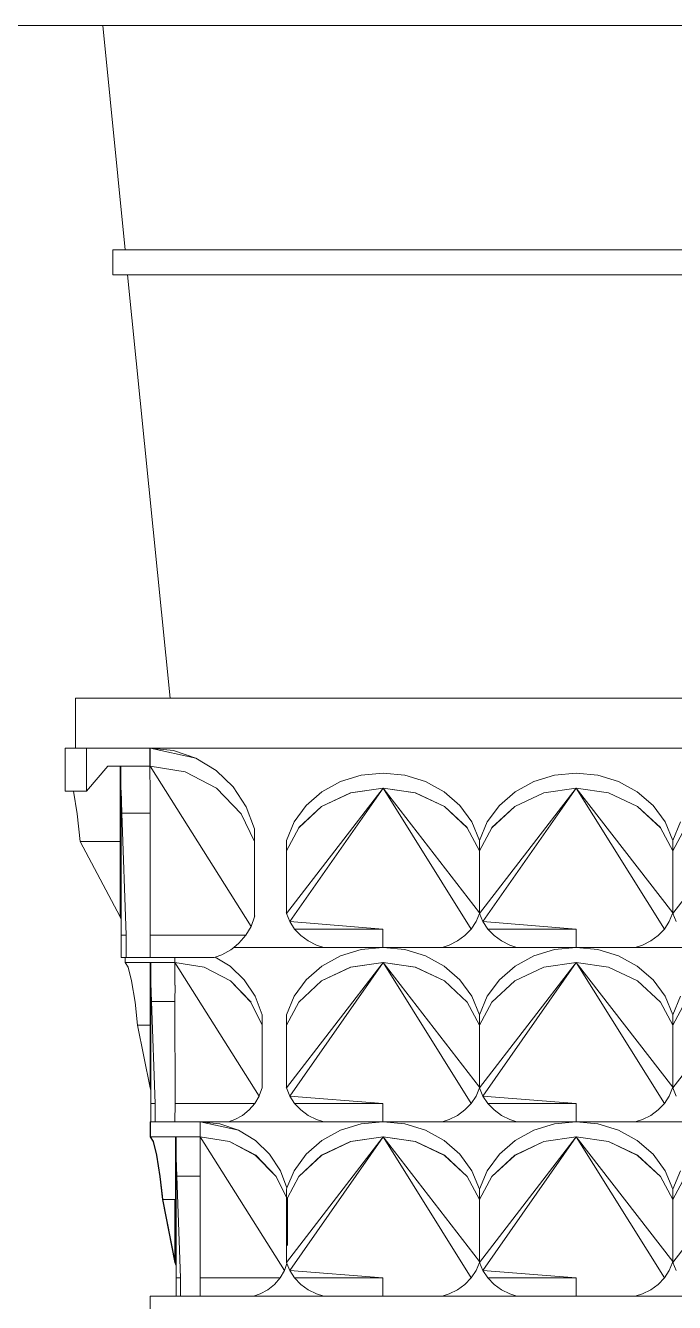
# Model space of a CAD drawing. Header units: millimetres. Extents: x -667 to -468, y -723 to -475.
# Drawn here: x -616.3898 to -616.1814, y -487.9549 to -487.5449 of the extents above; entities that cross this region are included whole.
import ezdxf

# ---------------------------------------------------------------- set-up
doc = ezdxf.new("R2010")
doc.units = ezdxf.units.MM
doc.layers.add('dinding', color=36, linetype='Continuous', lineweight=9)

msp = doc.modelspace()

# ---------------------------------------------------------------- linework, layer by layer
at = {"layer": 'dinding'}
for p, q in [((-616.36496, -487.54493), (-616.47376, -487.54493)), ((-616.36496, -487.54493), (-616.35776, -487.61693)), ((-616.36496, -487.54493), (-615.99856, -487.54493)), ((-616.36176, -487.62493), (-616.36176, -487.61693)), ((-616.36176, -487.61693), (-616.35776, -487.61693)), ((-616.35776, -487.61693), (-616.00576, -487.61693)), ((-616.36176, -487.62493), (-616.35696, -487.62493)), ((-616.35696, -487.62493), (-616.34336, -487.76093)), ((-616.35696, -487.62493), (-616.00656, -487.62493)), ((-616.37376, -487.77693), (-616.37376, -487.76093)), ((-616.37376, -487.76093), (-616.34336, -487.76093)), ((-616.34336, -487.76093), (-616.02016, -487.76093)), ((-616.37699, -487.79076), (-616.37699, -487.77693)), ((-616.37376, -487.77693), (-616.37699, -487.77693)), ((-616.37376, -487.77693), (-616.37016, -487.77693)), ((-616.37016, -487.79075), (-616.37016, -487.77693)), ((-616.36899, -487.77693), (-616.37016, -487.77693)), ((-616.36025, -487.77693), (-616.36899, -487.77693)), ((-616.36025, -487.77693), (-616.35907, -487.77694)), ((-616.35907, -487.77694), (-616.35788, -487.77693)), ((-616.35788, -487.77693), (-616.34993, -487.77693)), ((-616.34979, -487.77693), (-616.34993, -487.77693)), ((-616.34979, -487.77693), (-616.34979, -487.78276)), ((-616.34979, -487.77693), (-616.34976, -487.77693)), ((-616.34976, -487.77693), (-616.34976, -487.78277)), ((-616.34973, -487.77694), (-616.34976, -487.77693)), ((-616.34973, -487.77694), (-616.01376, -487.77693)), ((-616.34973, -487.77694), (-616.34222, -487.77774)), ((-616.33502, -487.78018), (-616.34973, -487.77694)), ((-616.34222, -487.77774), (-616.33502, -487.78018)), ((-616.33502, -487.78018), (-616.32853, -487.78414)), ((-616.36336, -487.78276), (-616.37016, -487.79075)), ((-616.35936, -487.78276), (-616.36336, -487.78276)), ((-616.35909, -487.79783), (-616.35936, -487.78276)), ((-616.35936, -487.8069), (-616.35936, -487.78276)), ((-616.35936, -487.78276), (-616.3591, -487.78955)), ((-616.3591, -487.78276), (-616.35936, -487.78276)), ((-616.34979, -487.78276), (-616.3591, -487.78276)), ((-616.3591, -487.78276), (-616.3591, -487.78955)), ((-616.34979, -487.78276), (-616.34978, -487.79151)), ((-616.34976, -487.78277), (-616.33852, -487.78455)), ((-616.34976, -487.78277), (-616.33854, -487.78458)), ((-616.31734, -487.8342), (-616.34976, -487.78277)), ((-616.33854, -487.78458), (-616.32843, -487.78984)), ((-616.33852, -487.78455), (-616.3284, -487.7898)), ((-616.32853, -487.78414), (-616.32306, -487.78942)), ((-616.27497, -487.78493), (-616.28196, -487.78561)), ((-616.26798, -487.78561), (-616.27497, -487.78493)), ((-616.21294, -487.78493), (-616.21992, -487.78561)), ((-616.20595, -487.78561), (-616.21294, -487.78493)), ((-616.2886, -487.78764), (-616.29459, -487.79094)), ((-616.28196, -487.78561), (-616.2886, -487.78764)), ((-616.26134, -487.78764), (-616.26798, -487.78561)), ((-616.25535, -487.79094), (-616.26134, -487.78764)), ((-616.22657, -487.78764), (-616.23256, -487.79094)), ((-616.21992, -487.78561), (-616.22657, -487.78764)), ((-616.1993, -487.78764), (-616.20595, -487.78561)), ((-616.19331, -487.79094), (-616.1993, -487.78764)), ((-616.37699, -487.79076), (-616.37431, -487.79076)), ((-616.37016, -487.79075), (-616.37431, -487.79076)), ((-616.37431, -487.79076), (-616.37316, -487.79799)), ((-616.3591, -487.78958), (-616.3591, -487.78955)), ((-616.3591, -487.7901), (-616.3591, -487.78958)), ((-616.3591, -487.7901), (-616.35909, -487.79783)), ((-616.35907, -487.79043), (-616.3588, -487.79782)), ((-616.34975, -487.79783), (-616.34975, -487.79148)), ((-616.32843, -487.78984), (-616.32049, -487.79801)), ((-616.3284, -487.7898), (-616.32047, -487.79799)), ((-616.32306, -487.78942), (-616.31888, -487.79577)), ((-616.30599, -487.83006), (-616.27497, -487.78979)), ((-616.30491, -487.83265), (-616.27497, -487.78979)), ((-616.29459, -487.79094), (-616.29964, -487.79534)), ((-616.28537, -487.79128), (-616.29471, -487.79566)), ((-616.28535, -487.7913), (-616.29468, -487.79569)), ((-616.27497, -487.78979), (-616.28537, -487.79128)), ((-616.28535, -487.7913), (-616.28537, -487.79128)), ((-616.27497, -487.78979), (-616.28535, -487.7913)), ((-616.26457, -487.79128), (-616.27497, -487.78979)), ((-616.26459, -487.7913), (-616.27497, -487.78979)), ((-616.27497, -487.78979), (-616.24665, -487.83503)), ((-616.27497, -487.78979), (-616.24395, -487.82979)), ((-616.26459, -487.7913), (-616.26457, -487.79128)), ((-616.25526, -487.79569), (-616.26459, -487.7913)), ((-616.25523, -487.79566), (-616.26457, -487.79128)), ((-616.2503, -487.79534), (-616.25535, -487.79094)), ((-616.24395, -487.83006), (-616.21294, -487.78979)), ((-616.24288, -487.83265), (-616.21294, -487.78979)), ((-616.23256, -487.79094), (-616.23761, -487.79534)), ((-616.22334, -487.79128), (-616.23268, -487.79566)), ((-616.22332, -487.7913), (-616.23265, -487.79569)), ((-616.21294, -487.78979), (-616.22334, -487.79128)), ((-616.22332, -487.7913), (-616.22334, -487.79128)), ((-616.21294, -487.78979), (-616.22332, -487.7913)), ((-616.20253, -487.79128), (-616.21294, -487.78979)), ((-616.20255, -487.7913), (-616.21294, -487.78979)), ((-616.21294, -487.78979), (-616.18461, -487.83503)), ((-616.21294, -487.78979), (-616.18192, -487.82979)), ((-616.20255, -487.7913), (-616.20253, -487.79128)), ((-616.19322, -487.79569), (-616.20255, -487.7913)), ((-616.1932, -487.79566), (-616.20253, -487.79128)), ((-616.18827, -487.79534), (-616.19331, -487.79094)), ((-616.18192, -487.83006), (-616.1509, -487.78979)), ((-616.31888, -487.79577), (-616.31619, -487.80289)), ((-616.29964, -487.79534), (-616.3035, -487.80063)), ((-616.29471, -487.79566), (-616.30203, -487.80248)), ((-616.29468, -487.79569), (-616.30201, -487.8025)), ((-616.29468, -487.79569), (-616.29471, -487.79566)), ((-616.25526, -487.79569), (-616.25523, -487.79566)), ((-616.24793, -487.8025), (-616.25526, -487.79569)), ((-616.24791, -487.80248), (-616.25523, -487.79566)), ((-616.24644, -487.80063), (-616.2503, -487.79534)), ((-616.23761, -487.79534), (-616.24147, -487.80063)), ((-616.23268, -487.79566), (-616.24, -487.80248)), ((-616.23265, -487.79569), (-616.23998, -487.8025)), ((-616.23265, -487.79569), (-616.23268, -487.79566)), ((-616.19322, -487.79569), (-616.1932, -487.79566)), ((-616.18589, -487.8025), (-616.19322, -487.79569)), ((-616.18588, -487.80248), (-616.1932, -487.79566)), ((-616.18441, -487.80063), (-616.18827, -487.79534)), ((-616.37316, -487.79799), (-616.37216, -487.8069)), ((-616.3588, -487.79782), (-616.35909, -487.79783)), ((-616.35909, -487.79783), (-616.35908, -487.83199)), ((-616.3588, -487.79782), (-616.35743, -487.83705)), ((-616.3588, -487.79782), (-616.34975, -487.79783)), ((-616.34975, -487.83705), (-616.34975, -487.79783)), ((-616.31619, -487.80691), (-616.32049, -487.79801)), ((-616.32047, -487.79799), (-616.31619, -487.80691)), ((-616.3035, -487.80063), (-616.30599, -487.80656)), ((-616.24395, -487.80656), (-616.24644, -487.80063)), ((-616.24147, -487.80063), (-616.24395, -487.80656)), ((-616.18192, -487.80656), (-616.18441, -487.80063)), ((-616.17943, -487.80063), (-616.18192, -487.80656)), ((-616.31619, -487.80691), (-616.31619, -487.80289)), ((-616.30201, -487.8025), (-616.30599, -487.80991)), ((-616.30201, -487.8025), (-616.30203, -487.80248)), ((-616.24793, -487.8025), (-616.24791, -487.80248)), ((-616.24395, -487.80991), (-616.24793, -487.8025)), ((-616.23998, -487.8025), (-616.24395, -487.80991)), ((-616.23998, -487.8025), (-616.24, -487.80248)), ((-616.18589, -487.8025), (-616.18588, -487.80248)), ((-616.18192, -487.80991), (-616.18589, -487.8025)), ((-616.17795, -487.8025), (-616.18192, -487.80991)), ((-616.35936, -487.8069), (-616.37216, -487.8069)), ((-616.37216, -487.8069), (-616.35936, -487.83108)), ((-616.35936, -487.83108), (-616.35936, -487.8069)), ((-616.31619, -487.80691), (-616.31619, -487.83109)), ((-616.30599, -487.80991), (-616.30599, -487.80656)), ((-616.24395, -487.80991), (-616.24395, -487.80656)), ((-616.18192, -487.80991), (-616.18192, -487.80656)), ((-616.30599, -487.80991), (-616.30599, -487.83006)), ((-616.24395, -487.82979), (-616.24395, -487.80991)), ((-616.18192, -487.82979), (-616.18192, -487.80991)), ((-616.30599, -487.83006), (-616.30604, -487.82979)), ((-616.30491, -487.83265), (-616.30599, -487.83006)), ((-616.24507, -487.83266), (-616.24401, -487.83006)), ((-616.24401, -487.83006), (-616.24395, -487.82979)), ((-616.24395, -487.83006), (-616.24398, -487.82993)), ((-616.24395, -487.83006), (-616.24395, -487.82979)), ((-616.24288, -487.83265), (-616.24395, -487.83006)), ((-616.18304, -487.83266), (-616.18197, -487.83006)), ((-616.18197, -487.83006), (-616.18192, -487.82979)), ((-616.18192, -487.83006), (-616.18195, -487.82993)), ((-616.18192, -487.83006), (-616.18192, -487.82979)), ((-616.18085, -487.83265), (-616.18192, -487.83006)), ((-616.35908, -487.83199), (-616.35936, -487.83108)), ((-616.35908, -487.83199), (-616.35908, -487.83705)), ((-616.31734, -487.8342), (-616.31905, -487.83705)), ((-616.31734, -487.8342), (-616.31619, -487.83109)), ((-616.31619, -487.83109), (-616.31613, -487.83076)), ((-616.30335, -487.83503), (-616.30491, -487.83265)), ((-616.30491, -487.83265), (-616.27499, -487.83503)), ((-616.24665, -487.83503), (-616.24507, -487.83266)), ((-616.24132, -487.83503), (-616.24288, -487.83265)), ((-616.24288, -487.83265), (-616.21296, -487.83503)), ((-616.18461, -487.83503), (-616.18304, -487.83266)), ((-616.35908, -487.83705), (-616.35907, -487.84413)), ((-616.35743, -487.83705), (-616.35908, -487.83705)), ((-616.35743, -487.83705), (-616.35743, -487.84413)), ((-616.34976, -487.84413), (-616.34975, -487.83705)), ((-616.31905, -487.83705), (-616.34975, -487.83705)), ((-616.32121, -487.83957), (-616.31905, -487.83705)), ((-616.30135, -487.83713), (-616.30335, -487.83503)), ((-616.30335, -487.83503), (-616.27499, -487.83503)), ((-616.29897, -487.83887), (-616.30135, -487.83713)), ((-616.27499, -487.83503), (-616.275, -487.84093)), ((-616.25102, -487.83887), (-616.24865, -487.83713)), ((-616.24865, -487.83713), (-616.24665, -487.83503)), ((-616.23932, -487.83713), (-616.24132, -487.83503)), ((-616.24132, -487.83503), (-616.21296, -487.83503)), ((-616.23694, -487.83887), (-616.23932, -487.83713)), ((-616.21296, -487.83503), (-616.21297, -487.84093)), ((-616.18899, -487.83887), (-616.18661, -487.83713)), ((-616.18661, -487.83713), (-616.18461, -487.83503)), ((-616.32669, -487.84327), (-616.32379, -487.84166)), ((-616.32379, -487.84166), (-616.32289, -487.84093)), ((-616.32289, -487.84093), (-616.32121, -487.83957)), ((-616.32289, -487.84093), (-616.29398, -487.84093)), ((-616.29629, -487.84021), (-616.29897, -487.83887)), ((-616.29398, -487.84093), (-616.29629, -487.84021)), ((-616.29398, -487.84093), (-616.275, -487.84093)), ((-616.28196, -487.84161), (-616.2886, -487.84364)), ((-616.275, -487.84093), (-616.28196, -487.84161)), ((-616.27497, -487.84093), (-616.275, -487.84093)), ((-616.26798, -487.84161), (-616.27497, -487.84093)), ((-616.25601, -487.84093), (-616.27497, -487.84093)), ((-616.26134, -487.84364), (-616.26798, -487.84161)), ((-616.25601, -487.84093), (-616.2537, -487.84021)), ((-616.25601, -487.84093), (-616.23195, -487.84093)), ((-616.2537, -487.84021), (-616.25102, -487.83887)), ((-616.23426, -487.84021), (-616.23694, -487.83887)), ((-616.23195, -487.84093), (-616.23426, -487.84021)), ((-616.21297, -487.84093), (-616.23195, -487.84093)), ((-616.21992, -487.84161), (-616.22657, -487.84364)), ((-616.21297, -487.84093), (-616.21992, -487.84161)), ((-616.21294, -487.84093), (-616.21297, -487.84093)), ((-616.20595, -487.84161), (-616.21294, -487.84093)), ((-616.19398, -487.84093), (-616.21294, -487.84093)), ((-616.1993, -487.84364), (-616.20595, -487.84161)), ((-616.19398, -487.84093), (-616.19167, -487.84021)), ((-616.19398, -487.84093), (-616.16992, -487.84093)), ((-616.19167, -487.84021), (-616.18899, -487.83887)), ((-616.35778, -487.84413), (-616.35907, -487.84413)), ((-616.35778, -487.84413), (-616.35778, -487.84579)), ((-616.35743, -487.84413), (-616.35778, -487.84413)), ((-616.34976, -487.84579), (-616.35778, -487.84579)), ((-616.35778, -487.84579), (-616.35677, -487.84728)), ((-616.35743, -487.84413), (-616.34976, -487.84413)), ((-616.34976, -487.84413), (-616.34178, -487.84413)), ((-616.34953, -487.85834), (-616.34976, -487.84579)), ((-616.34976, -487.84579), (-616.34954, -487.85147)), ((-616.34976, -487.86591), (-616.34976, -487.84579)), ((-616.34954, -487.84579), (-616.34976, -487.84579)), ((-616.34176, -487.84579), (-616.34954, -487.84579)), ((-616.34954, -487.84579), (-616.34954, -487.85147)), ((-616.34178, -487.84413), (-616.34176, -487.84579)), ((-616.34178, -487.84413), (-616.32919, -487.84413)), ((-616.34176, -487.84579), (-616.34178, -487.85308)), ((-616.31474, -487.88866), (-616.34176, -487.84579)), ((-616.34176, -487.84579), (-616.33241, -487.8473)), ((-616.32919, -487.84413), (-616.32886, -487.84402)), ((-616.32886, -487.84402), (-616.32669, -487.84327)), ((-616.32886, -487.84402), (-616.32407, -487.84694)), ((-616.30599, -487.88606), (-616.27497, -487.84579)), ((-616.30491, -487.88865), (-616.27497, -487.84579)), ((-616.2886, -487.84364), (-616.29459, -487.84694)), ((-616.27497, -487.84579), (-616.28537, -487.84728)), ((-616.27497, -487.84579), (-616.28535, -487.8473)), ((-616.26457, -487.84728), (-616.27497, -487.84579)), ((-616.26459, -487.8473), (-616.27497, -487.84579)), ((-616.27497, -487.84579), (-616.24665, -487.89103)), ((-616.27497, -487.84579), (-616.24395, -487.88579)), ((-616.25535, -487.84694), (-616.26134, -487.84364)), ((-616.24395, -487.88606), (-616.21294, -487.84579)), ((-616.24288, -487.88865), (-616.21294, -487.84579)), ((-616.22657, -487.84364), (-616.23256, -487.84694)), ((-616.21294, -487.84579), (-616.22334, -487.84728)), ((-616.21294, -487.84579), (-616.22332, -487.8473)), ((-616.20253, -487.84728), (-616.21294, -487.84579)), ((-616.20255, -487.8473), (-616.21294, -487.84579)), ((-616.21294, -487.84579), (-616.18461, -487.89103)), ((-616.21294, -487.84579), (-616.18192, -487.88579)), ((-616.19331, -487.84694), (-616.1993, -487.84364)), ((-616.18192, -487.88606), (-616.1509, -487.84579)), ((-616.35677, -487.84728), (-616.35568, -487.85165)), ((-616.33241, -487.8473), (-616.33239, -487.84728)), ((-616.33241, -487.8473), (-616.32398, -487.85169)), ((-616.33239, -487.84728), (-616.32396, -487.85166)), ((-616.32407, -487.84694), (-616.31951, -487.85134)), ((-616.29459, -487.84694), (-616.29964, -487.85134)), ((-616.28537, -487.84728), (-616.29471, -487.85166)), ((-616.28535, -487.8473), (-616.29468, -487.85169)), ((-616.28535, -487.8473), (-616.28537, -487.84728)), ((-616.26459, -487.8473), (-616.26457, -487.84728)), ((-616.25526, -487.85169), (-616.26459, -487.8473)), ((-616.25523, -487.85166), (-616.26457, -487.84728)), ((-616.2503, -487.85134), (-616.25535, -487.84694)), ((-616.23256, -487.84694), (-616.23761, -487.85134)), ((-616.22334, -487.84728), (-616.23268, -487.85166)), ((-616.22332, -487.8473), (-616.23265, -487.85169)), ((-616.22332, -487.8473), (-616.22334, -487.84728)), ((-616.20255, -487.8473), (-616.20253, -487.84728)), ((-616.19322, -487.85169), (-616.20255, -487.8473)), ((-616.1932, -487.85166), (-616.20253, -487.84728)), ((-616.18827, -487.85134), (-616.19331, -487.84694)), ((-616.35568, -487.85165), (-616.3546, -487.85848)), ((-616.34953, -487.85188), (-616.34954, -487.85147)), ((-616.34954, -487.8519), (-616.34953, -487.85188)), ((-616.34954, -487.85217), (-616.34954, -487.8519)), ((-616.34954, -487.85217), (-616.34951, -487.85218)), ((-616.34951, -487.85218), (-616.34953, -487.85234)), ((-616.34952, -487.85238), (-616.34953, -487.85234)), ((-616.34953, -487.85834), (-616.34952, -487.85238)), ((-616.34952, -487.85238), (-616.3493, -487.85834)), ((-616.34178, -487.85834), (-616.34175, -487.85305)), ((-616.32398, -487.85169), (-616.31737, -487.8585)), ((-616.32396, -487.85166), (-616.31735, -487.85848)), ((-616.31951, -487.85134), (-616.31603, -487.85663)), ((-616.29964, -487.85134), (-616.3035, -487.85663)), ((-616.29471, -487.85166), (-616.30203, -487.85848)), ((-616.29468, -487.85169), (-616.30201, -487.8585)), ((-616.29468, -487.85169), (-616.29471, -487.85166)), ((-616.25526, -487.85169), (-616.25523, -487.85166)), ((-616.24793, -487.8585), (-616.25526, -487.85169)), ((-616.24791, -487.85848), (-616.25523, -487.85166)), ((-616.24644, -487.85663), (-616.2503, -487.85134)), ((-616.23761, -487.85134), (-616.24147, -487.85663)), ((-616.23268, -487.85166), (-616.24, -487.85848)), ((-616.23265, -487.85169), (-616.23998, -487.8585)), ((-616.23265, -487.85169), (-616.23268, -487.85166)), ((-616.19322, -487.85169), (-616.1932, -487.85166)), ((-616.18589, -487.8585), (-616.19322, -487.85169)), ((-616.18588, -487.85848), (-616.1932, -487.85166)), ((-616.18441, -487.85663), (-616.18827, -487.85134)), ((-616.3546, -487.85848), (-616.35376, -487.86591)), ((-616.3493, -487.85834), (-616.34953, -487.85834)), ((-616.34953, -487.85834), (-616.34953, -487.88681)), ((-616.3493, -487.85834), (-616.34815, -487.89103)), ((-616.3493, -487.85834), (-616.34178, -487.85834)), ((-616.34178, -487.85834), (-616.34175, -487.89103)), ((-616.31735, -487.85848), (-616.31737, -487.8585)), ((-616.31378, -487.86591), (-616.31737, -487.8585)), ((-616.31603, -487.85663), (-616.31378, -487.86256)), ((-616.3035, -487.85663), (-616.30599, -487.86256)), ((-616.30201, -487.8585), (-616.30599, -487.86591)), ((-616.30201, -487.8585), (-616.30203, -487.85848)), ((-616.24793, -487.8585), (-616.24791, -487.85848)), ((-616.24395, -487.86591), (-616.24793, -487.8585)), ((-616.24395, -487.86256), (-616.24644, -487.85663)), ((-616.24147, -487.85663), (-616.24395, -487.86256)), ((-616.23998, -487.8585), (-616.24395, -487.86591)), ((-616.23998, -487.8585), (-616.24, -487.85848)), ((-616.18589, -487.8585), (-616.18588, -487.85848)), ((-616.18192, -487.86591), (-616.18589, -487.8585)), ((-616.18192, -487.86256), (-616.18441, -487.85663)), ((-616.17943, -487.85663), (-616.18192, -487.86256)), ((-616.17795, -487.8585), (-616.18192, -487.86591)), ((-616.31378, -487.86591), (-616.31378, -487.86256)), ((-616.30599, -487.86591), (-616.30599, -487.86256)), ((-616.24395, -487.86591), (-616.24395, -487.86256)), ((-616.18192, -487.86591), (-616.18192, -487.86256)), ((-616.34976, -487.86591), (-616.35376, -487.86591)), ((-616.35376, -487.86591), (-616.34976, -487.88606)), ((-616.34976, -487.88606), (-616.34976, -487.86591)), ((-616.31378, -487.86591), (-616.31378, -487.88606)), ((-616.30599, -487.86591), (-616.30599, -487.88606)), ((-616.24395, -487.88579), (-616.24395, -487.86591)), ((-616.18192, -487.88579), (-616.18192, -487.86591)), ((-616.34953, -487.88681), (-616.34976, -487.88606)), ((-616.34953, -487.88681), (-616.34952, -487.89103)), ((-616.31378, -487.88606), (-616.31462, -487.8883)), ((-616.30599, -487.88606), (-616.30604, -487.88579)), ((-616.30491, -487.88865), (-616.30599, -487.88606)), ((-616.24507, -487.88866), (-616.24401, -487.88606)), ((-616.24401, -487.88606), (-616.24395, -487.88579)), ((-616.24395, -487.88606), (-616.24398, -487.88593)), ((-616.24395, -487.88606), (-616.24395, -487.88579)), ((-616.24288, -487.88865), (-616.24395, -487.88606)), ((-616.18304, -487.88866), (-616.18197, -487.88606)), ((-616.18197, -487.88606), (-616.18192, -487.88579)), ((-616.18192, -487.88606), (-616.18195, -487.88593)), ((-616.18192, -487.88579), (-616.18192, -487.88606)), ((-616.18085, -487.88865), (-616.18192, -487.88606)), ((-616.34952, -487.89103), (-616.34952, -487.89693)), ((-616.34815, -487.89103), (-616.34952, -487.89103)), ((-616.34815, -487.89103), (-616.34816, -487.89693)), ((-616.34176, -487.89693), (-616.34175, -487.89103)), ((-616.31616, -487.89103), (-616.34175, -487.89103)), ((-616.31797, -487.89313), (-616.31616, -487.89103)), ((-616.31474, -487.88866), (-616.31616, -487.89103)), ((-616.31474, -487.88866), (-616.31462, -487.8883)), ((-616.30335, -487.89103), (-616.30491, -487.88865)), ((-616.30491, -487.88865), (-616.27499, -487.89103)), ((-616.30135, -487.89313), (-616.30335, -487.89103)), ((-616.30335, -487.89103), (-616.27499, -487.89103)), ((-616.27499, -487.89103), (-616.275, -487.89693)), ((-616.24865, -487.89313), (-616.24665, -487.89103)), ((-616.24665, -487.89103), (-616.24507, -487.88866)), ((-616.24132, -487.89103), (-616.24288, -487.88865)), ((-616.24288, -487.88865), (-616.21296, -487.89103)), ((-616.23932, -487.89313), (-616.24132, -487.89103)), ((-616.24132, -487.89103), (-616.21296, -487.89103)), ((-616.21296, -487.89103), (-616.21297, -487.89693)), ((-616.18661, -487.89313), (-616.18461, -487.89103)), ((-616.18461, -487.89103), (-616.18304, -487.88866)), ((-616.32253, -487.89621), (-616.32012, -487.89487)), ((-616.32012, -487.89487), (-616.31797, -487.89313)), ((-616.29897, -487.89487), (-616.30135, -487.89313)), ((-616.29629, -487.89622), (-616.29897, -487.89487)), ((-616.2537, -487.89622), (-616.25102, -487.89487)), ((-616.25102, -487.89487), (-616.24865, -487.89313)), ((-616.23694, -487.89487), (-616.23932, -487.89313)), ((-616.23426, -487.89622), (-616.23694, -487.89487)), ((-616.19167, -487.89622), (-616.18899, -487.89487)), ((-616.18899, -487.89487), (-616.18661, -487.89313)), ((-616.34976, -487.89693), (-616.34966, -487.89704)), ((-616.34976, -487.90179), (-616.34976, -487.89693)), ((-616.34966, -487.89693), (-616.34976, -487.89693)), ((-616.34952, -487.89693), (-616.34966, -487.89693)), ((-616.34966, -487.89693), (-616.34966, -487.89704)), ((-616.34966, -487.89704), (-616.34966, -487.90179)), ((-616.34816, -487.89693), (-616.34952, -487.89693)), ((-616.34176, -487.89693), (-616.34816, -487.89693)), ((-616.34176, -487.89693), (-616.33366, -487.89693)), ((-616.33366, -487.89693), (-616.33364, -487.90179)), ((-616.33363, -487.89693), (-616.33366, -487.89693)), ((-616.33363, -487.89693), (-616.33364, -487.90179)), ((-616.33363, -487.89693), (-616.32735, -487.89761)), ((-616.32135, -487.89964), (-616.33363, -487.89693)), ((-616.33363, -487.89693), (-616.32462, -487.89693)), ((-616.32735, -487.89761), (-616.32135, -487.89964)), ((-616.32462, -487.89693), (-616.32253, -487.89621)), ((-616.32462, -487.89693), (-616.29398, -487.89693)), ((-616.32135, -487.89964), (-616.31595, -487.90294)), ((-616.29398, -487.89693), (-616.29629, -487.89622)), ((-616.2886, -487.89964), (-616.29459, -487.90294)), ((-616.275, -487.89693), (-616.29398, -487.89693)), ((-616.28196, -487.89761), (-616.2886, -487.89964)), ((-616.275, -487.89693), (-616.28196, -487.89761)), ((-616.27497, -487.89693), (-616.275, -487.89693)), ((-616.26798, -487.89761), (-616.27497, -487.89693)), ((-616.25601, -487.89693), (-616.27497, -487.89693)), ((-616.26134, -487.89964), (-616.26798, -487.89761)), ((-616.25535, -487.90294), (-616.26134, -487.89964)), ((-616.25601, -487.89693), (-616.2537, -487.89622)), ((-616.25601, -487.89693), (-616.23195, -487.89693)), ((-616.23195, -487.89693), (-616.23426, -487.89622)), ((-616.22657, -487.89964), (-616.23256, -487.90294)), ((-616.21297, -487.89693), (-616.23195, -487.89693)), ((-616.21992, -487.89761), (-616.22657, -487.89964)), ((-616.21297, -487.89693), (-616.21992, -487.89761)), ((-616.21294, -487.89693), (-616.21297, -487.89693)), ((-616.20595, -487.89761), (-616.21294, -487.89693)), ((-616.19398, -487.89693), (-616.21294, -487.89693)), ((-616.1993, -487.89964), (-616.20595, -487.89761)), ((-616.19331, -487.90294), (-616.1993, -487.89964)), ((-616.19398, -487.89693), (-616.19167, -487.89622)), ((-616.19398, -487.89693), (-616.16992, -487.89693)), ((-616.34976, -487.90179), (-616.34877, -487.90328)), ((-616.34164, -487.90179), (-616.34966, -487.90179)), ((-616.34966, -487.90179), (-616.34865, -487.90328)), ((-616.34877, -487.90328), (-616.34768, -487.90766)), ((-616.34865, -487.90328), (-616.34756, -487.90765)), ((-616.34141, -487.91434), (-616.34164, -487.90179)), ((-616.34164, -487.90179), (-616.34142, -487.90747)), ((-616.34142, -487.90179), (-616.34164, -487.90179)), ((-616.34164, -487.92188), (-616.34164, -487.90179)), ((-616.33364, -487.90179), (-616.34142, -487.90179)), ((-616.34142, -487.90179), (-616.34142, -487.90747)), ((-616.33364, -487.90179), (-616.33366, -487.90908)), ((-616.30662, -487.94465), (-616.33364, -487.90179)), ((-616.33364, -487.90179), (-616.32429, -487.9033)), ((-616.32429, -487.9033), (-616.32427, -487.90328)), ((-616.32429, -487.9033), (-616.31586, -487.90769)), ((-616.32427, -487.90328), (-616.31584, -487.90766)), ((-616.31595, -487.90294), (-616.31139, -487.90734)), ((-616.30599, -487.94206), (-616.27497, -487.90179)), ((-616.30491, -487.94465), (-616.27497, -487.90179)), ((-616.29459, -487.90294), (-616.29964, -487.90734)), ((-616.28537, -487.90328), (-616.29471, -487.90766)), ((-616.28535, -487.9033), (-616.29468, -487.90769)), ((-616.27497, -487.90179), (-616.28537, -487.90328)), ((-616.28535, -487.9033), (-616.28537, -487.90328)), ((-616.27497, -487.90179), (-616.28535, -487.9033)), ((-616.26457, -487.90328), (-616.27497, -487.90179)), ((-616.26459, -487.9033), (-616.27497, -487.90179)), ((-616.27497, -487.90179), (-616.24665, -487.94703)), ((-616.27497, -487.90179), (-616.24395, -487.94179)), ((-616.26459, -487.9033), (-616.26457, -487.90328)), ((-616.25526, -487.90769), (-616.26459, -487.9033)), ((-616.25523, -487.90766), (-616.26457, -487.90328)), ((-616.2503, -487.90734), (-616.25535, -487.90294)), ((-616.24395, -487.94206), (-616.21294, -487.90179)), ((-616.24288, -487.94465), (-616.21294, -487.90179)), ((-616.23256, -487.90294), (-616.23761, -487.90734)), ((-616.22334, -487.90328), (-616.23268, -487.90766)), ((-616.22332, -487.9033), (-616.23265, -487.90769)), ((-616.21294, -487.90179), (-616.22334, -487.90328)), ((-616.22332, -487.9033), (-616.22334, -487.90328)), ((-616.21294, -487.90179), (-616.22332, -487.9033)), ((-616.20253, -487.90328), (-616.21294, -487.90179)), ((-616.20255, -487.9033), (-616.21294, -487.90179)), ((-616.21294, -487.90179), (-616.18461, -487.94703)), ((-616.21294, -487.90179), (-616.18192, -487.94179)), ((-616.20255, -487.9033), (-616.20253, -487.90328)), ((-616.19322, -487.90769), (-616.20255, -487.9033)), ((-616.1932, -487.90766), (-616.20253, -487.90328)), ((-616.18827, -487.90734), (-616.19331, -487.90294)), ((-616.18192, -487.94206), (-616.1509, -487.90179)), ((-616.3466, -487.91448), (-616.34768, -487.90766)), ((-616.34756, -487.90765), (-616.34647, -487.91448)), ((-616.3414, -487.90788), (-616.34142, -487.90747)), ((-616.34142, -487.9079), (-616.3414, -487.90788)), ((-616.34142, -487.90817), (-616.34142, -487.9079)), ((-616.34142, -487.90817), (-616.34139, -487.90818)), ((-616.34139, -487.90818), (-616.3414, -487.90834)), ((-616.31586, -487.90769), (-616.30925, -487.9145)), ((-616.31584, -487.90766), (-616.30923, -487.91448)), ((-616.31139, -487.90734), (-616.30791, -487.91263)), ((-616.29964, -487.90734), (-616.3035, -487.91263)), ((-616.29471, -487.90766), (-616.30203, -487.91448)), ((-616.29468, -487.90769), (-616.30201, -487.9145)), ((-616.29468, -487.90769), (-616.29471, -487.90766)), ((-616.25526, -487.90769), (-616.25523, -487.90766)), ((-616.24793, -487.9145), (-616.25526, -487.90769)), ((-616.24791, -487.91448), (-616.25523, -487.90766)), ((-616.24644, -487.91263), (-616.2503, -487.90734)), ((-616.23761, -487.90734), (-616.24147, -487.91263)), ((-616.23268, -487.90766), (-616.24, -487.91448)), ((-616.23265, -487.90769), (-616.23998, -487.9145)), ((-616.23265, -487.90769), (-616.23268, -487.90766)), ((-616.19322, -487.90769), (-616.1932, -487.90766)), ((-616.18589, -487.9145), (-616.19322, -487.90769)), ((-616.18588, -487.91448), (-616.1932, -487.90766)), ((-616.18441, -487.91263), (-616.18827, -487.90734)), ((-616.34141, -487.91434), (-616.3414, -487.90838)), ((-616.3414, -487.90838), (-616.3414, -487.90834)), ((-616.3414, -487.90838), (-616.34117, -487.91434)), ((-616.33365, -487.91434), (-616.33363, -487.90905)), ((-616.3466, -487.91448), (-616.34576, -487.92191)), ((-616.34647, -487.91448), (-616.34576, -487.92083)), ((-616.34117, -487.91434), (-616.34141, -487.91434)), ((-616.3414, -487.94281), (-616.34141, -487.91434)), ((-616.34117, -487.91434), (-616.34003, -487.94703)), ((-616.34117, -487.91434), (-616.33365, -487.91434)), ((-616.33365, -487.91434), (-616.33363, -487.94703)), ((-616.30923, -487.91448), (-616.30925, -487.9145)), ((-616.30599, -487.92124), (-616.30925, -487.9145)), ((-616.30791, -487.91263), (-616.30582, -487.91815)), ((-616.3035, -487.91263), (-616.30582, -487.91815)), ((-616.30201, -487.9145), (-616.30566, -487.9213)), ((-616.30201, -487.9145), (-616.30203, -487.91448)), ((-616.24793, -487.9145), (-616.24791, -487.91448)), ((-616.24395, -487.92191), (-616.24793, -487.9145)), ((-616.24395, -487.91856), (-616.24644, -487.91263)), ((-616.24147, -487.91263), (-616.24395, -487.91856)), ((-616.23998, -487.9145), (-616.24395, -487.92191)), ((-616.23998, -487.9145), (-616.24, -487.91448)), ((-616.18589, -487.9145), (-616.18588, -487.91448)), ((-616.18192, -487.92191), (-616.18589, -487.9145)), ((-616.18192, -487.91856), (-616.18441, -487.91263)), ((-616.17943, -487.91263), (-616.18192, -487.91856)), ((-616.17795, -487.9145), (-616.18192, -487.92191)), ((-616.30582, -487.91815), (-616.30599, -487.91856)), ((-616.30599, -487.92124), (-616.30599, -487.91856)), ((-616.24395, -487.92191), (-616.24395, -487.91856)), ((-616.18192, -487.92191), (-616.18192, -487.91856)), ((-616.34576, -487.92085), (-616.34576, -487.92083)), ((-616.34576, -487.92191), (-616.34576, -487.92085)), ((-616.34576, -487.92085), (-616.34564, -487.92188)), ((-616.34576, -487.92191), (-616.34176, -487.94206)), ((-616.34564, -487.92191), (-616.34576, -487.92191)), ((-616.34564, -487.92191), (-616.34564, -487.92188)), ((-616.34176, -487.92191), (-616.34564, -487.92191)), ((-616.34564, -487.92191), (-616.34176, -487.94142)), ((-616.34176, -487.94142), (-616.34176, -487.92191)), ((-616.34164, -487.92191), (-616.34176, -487.92191)), ((-616.34164, -487.92191), (-616.34164, -487.92188)), ((-616.34163, -487.94206), (-616.34164, -487.92191)), ((-616.30599, -487.92191), (-616.30599, -487.92124)), ((-616.30582, -487.92159), (-616.30599, -487.92191)), ((-616.30599, -487.92191), (-616.30599, -487.94206)), ((-616.30566, -487.9213), (-616.30582, -487.92159)), ((-616.30566, -487.92191), (-616.30582, -487.92159)), ((-616.30566, -487.92191), (-616.30566, -487.9213)), ((-616.30566, -487.92191), (-616.30566, -487.93668)), ((-616.24395, -487.94179), (-616.24395, -487.92191)), ((-616.18192, -487.94179), (-616.18192, -487.92191)), ((-616.34176, -487.94206), (-616.34176, -487.94142)), ((-616.34176, -487.94142), (-616.34163, -487.94206)), ((-616.3414, -487.94321), (-616.34176, -487.94206)), ((-616.34163, -487.94206), (-616.34176, -487.94206)), ((-616.34163, -487.9421), (-616.34163, -487.94206)), ((-616.3414, -487.94281), (-616.34163, -487.9421)), ((-616.3414, -487.94321), (-616.3414, -487.94281)), ((-616.3414, -487.94321), (-616.3414, -487.94703)), ((-616.30662, -487.94465), (-616.30804, -487.94703)), ((-616.30662, -487.94465), (-616.30581, -487.94247)), ((-616.30583, -487.94245), (-616.30599, -487.94206)), ((-616.30581, -487.94247), (-616.30583, -487.94245)), ((-616.30491, -487.94465), (-616.30581, -487.94247)), ((-616.30335, -487.94703), (-616.30491, -487.94465)), ((-616.30491, -487.94465), (-616.27499, -487.94703)), ((-616.24665, -487.94703), (-616.24507, -487.94465)), ((-616.24507, -487.94465), (-616.24401, -487.94206)), ((-616.24401, -487.94206), (-616.24395, -487.94179)), ((-616.24395, -487.94206), (-616.24398, -487.94193)), ((-616.24395, -487.94206), (-616.24395, -487.94179)), ((-616.24288, -487.94465), (-616.24395, -487.94206)), ((-616.24132, -487.94703), (-616.24288, -487.94465)), ((-616.24288, -487.94465), (-616.21296, -487.94703)), ((-616.18461, -487.94703), (-616.18304, -487.94465)), ((-616.18304, -487.94465), (-616.18197, -487.94206)), ((-616.18197, -487.94206), (-616.18192, -487.94179)), ((-616.18192, -487.94206), (-616.18195, -487.94193)), ((-616.18192, -487.94206), (-616.18192, -487.94179)), ((-616.18085, -487.94465), (-616.18192, -487.94206)), ((-616.3414, -487.94703), (-616.3414, -487.95293)), ((-616.34003, -487.94703), (-616.3414, -487.94703)), ((-616.34003, -487.94703), (-616.34004, -487.95293)), ((-616.33364, -487.95293), (-616.33363, -487.94703)), ((-616.30804, -487.94703), (-616.33363, -487.94703)), ((-616.31199, -487.95087), (-616.30985, -487.94913)), ((-616.30985, -487.94913), (-616.30804, -487.94703)), ((-616.30135, -487.94912), (-616.30335, -487.94703)), ((-616.30335, -487.94703), (-616.27499, -487.94703)), ((-616.29897, -487.95087), (-616.30135, -487.94912)), ((-616.27499, -487.94703), (-616.275, -487.95293)), ((-616.25102, -487.95087), (-616.24865, -487.94912)), ((-616.24865, -487.94912), (-616.24665, -487.94703)), ((-616.23932, -487.94912), (-616.24132, -487.94703)), ((-616.24132, -487.94703), (-616.21296, -487.94703)), ((-616.23694, -487.95087), (-616.23932, -487.94912)), ((-616.21296, -487.94703), (-616.21297, -487.95293)), ((-616.18899, -487.95087), (-616.18661, -487.94912)), ((-616.18661, -487.94912), (-616.18461, -487.94703)), ((-616.34976, -487.95693), (-616.34976, -487.95293)), ((-616.3414, -487.95293), (-616.34976, -487.95293)), ((-616.34004, -487.95293), (-616.3414, -487.95293)), ((-616.33364, -487.95293), (-616.34004, -487.95293)), ((-616.33364, -487.95293), (-616.3165, -487.95293)), ((-616.3165, -487.95293), (-616.31441, -487.95221)), ((-616.3165, -487.95293), (-616.29398, -487.95293)), ((-616.31441, -487.95221), (-616.31199, -487.95087)), ((-616.29629, -487.95221), (-616.29897, -487.95087)), ((-616.29398, -487.95293), (-616.29629, -487.95221)), ((-616.275, -487.95293), (-616.29398, -487.95293)), ((-616.25601, -487.95293), (-616.275, -487.95293)), ((-616.25601, -487.95293), (-616.2537, -487.95221)), ((-616.25601, -487.95293), (-616.23195, -487.95293)), ((-616.2537, -487.95221), (-616.25102, -487.95087)), ((-616.23426, -487.95221), (-616.23694, -487.95087)), ((-616.23195, -487.95293), (-616.23426, -487.95221)), ((-616.21297, -487.95293), (-616.23195, -487.95293)), ((-616.19398, -487.95293), (-616.21297, -487.95293)), ((-616.19398, -487.95293), (-616.19167, -487.95221)), ((-616.19398, -487.95293), (-616.16992, -487.95293)), ((-616.19167, -487.95221), (-616.18899, -487.95087))]:
    msp.add_line(p, q, dxfattribs=at)

doc.saveas('drawing.dxf')
